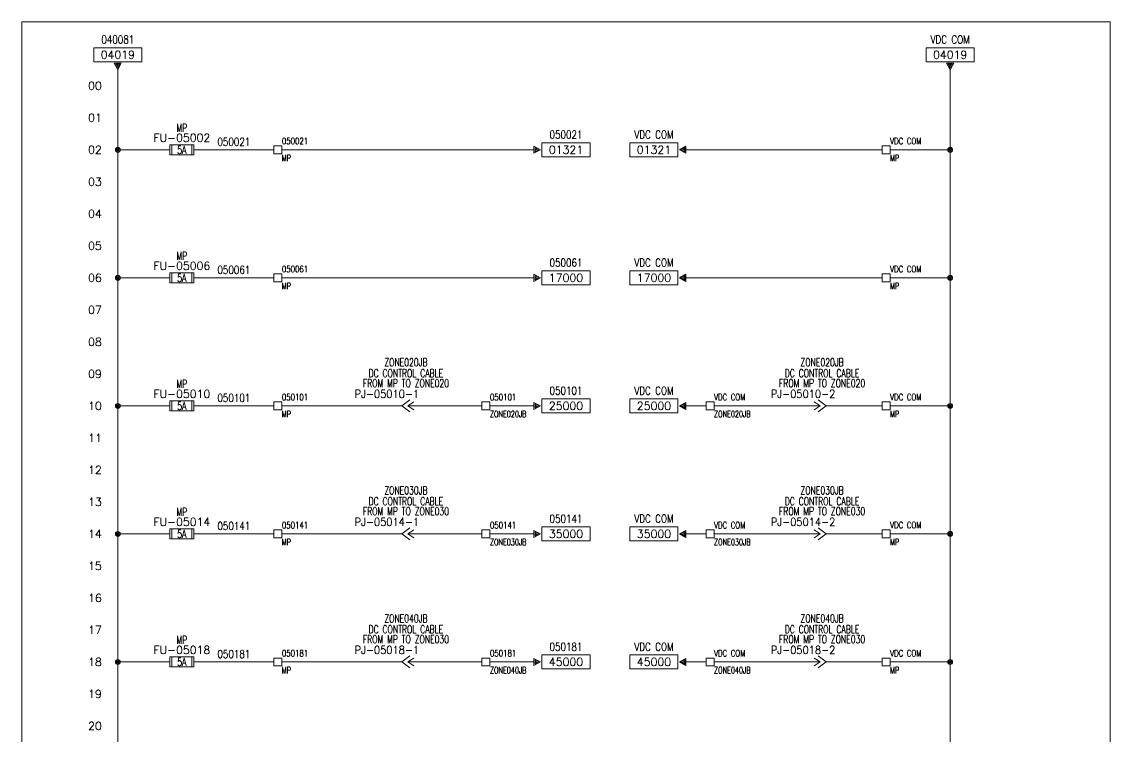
# Model space of a CAD drawing. Header units: inches. Extents: x 0 to 17, y 0 to 23.
# Drawn here: x 0 to 17, y 11.84 to 23 of the extents above; entities that cross this region are included whole.
import ezdxf
from ezdxf.enums import TextEntityAlignment as Align

# ---------------------------------------------------------------- set-up
doc = ezdxf.new("R2010")
doc.units = ezdxf.units.IN
doc.header["$MEASUREMENT"] = 0
doc.layers.get('0').update_dxf_attribs({"lineweight": 5})
for name, color, linetype, lineweight in [('DESC', 1, 'Continuous', 5), ('DESCCHILD', 1, 'Continuous', 5), ('LOC', 252, 'Continuous', 5), ('MISC', 2, 'Continuous', 5), ('SYMS', 7, 'Continuous', 5), ('TAGS', 2, 'Continuous', 5), ('TERMS', 2, 'Continuous', 5), ('Title_Block_Info', 2, 'Continuous', 5), ('WIRENO', 1, 'Continuous', 5), ('WIRES', 7, 'Continuous', 5), ('XREF', 1, 'Continuous', 5)]:
    doc.layers.add(name, color=color, linetype=linetype, lineweight=lineweight)
doc.layers.add('WIRENO_DEST', color=1, linetype='Continuous')
doc.styles.get("Standard").update_dxf_attribs({"font": 'romans.shx'})
doc.styles.add('WD', font='romans.shx')

# ---------------------------------------------------------------- blocks, each defined once
blk = doc.blocks.new('WD_MLRH')
at = {"color": 2, "style": 'WD'}
blk.add_attdef('RUNGFIRST', text='', height=0.125, dxfattribs=at).set_placement((-0.25, 0), align=Align.MIDDLE_RIGHT)
at = {"style": 'WD', "flags": 1}
for tag, p in [('RUNGHORV', (-0.25, -0.127)), ('RUNGINC', (-0.25, -0.163)), ('WIRE-START', (-0.25, -0.356)), ('WIREMODE', (-0.25, -0.281)), ('RUNGDIST', (-0.25, -0.2)), ('RUNGCNT', (-0.25, -0.237)), ('WIREFMT', (-0.25, -0.321)), ('WIRE-GSUF', (-0.25, -0.396)), ('PH3SPACE', (-0.25, -0.437))]:
    blk.add_attdef(tag, text='', height=0.025, dxfattribs=at).set_placement(p, align=Align.RIGHT)
blk = doc.blocks.new('HA2D2')
for p, q in [((0.375, 0.344), (-0.375, 0.344)), ((-0.375, 0.344), (-0.375, 0.125)), ((0.375, 0.125), (0.375, 0.344)), ((-0.375, 0.125), (0.375, 0.125)), ((0.055, 0.102), (-0.055, 0.102)), ((-0.055, 0.102), (0, 0)), ((0, 0.023), (-0.031, 0.086)), ((-0.031, 0.086), (0.031, 0.086)), ((0, 0.055), (-0.008, 0.07)), ((-0.008, 0.07), (0.008, 0.07)), ((0, 0), (0.055, 0.102)), ((0.031, 0.086), (0, 0.023)), ((0.008, 0.07), (0, 0.055))]:
    blk.add_line(p, q)
at = {"style": 'WD', "width": 0.8, "flags": 8}
for tag, p in [('DESC1', (0, 0.722)), ('WIRENO', (0, 0.534))]:
    blk.add_attdef(tag, text='', height=0.125, dxfattribs=at).set_placement(p, align=Align.TOP_CENTER)
at = {"style": 'WD'}
blk.add_attdef('XREF', text='', height=0.125, dxfattribs=at).set_placement((0, 0.172), align=Align.CENTER)
at = {"style": 'WD', "flags": 1}
for tag, p in [('X8TERM01', (0, 0)), ('SIGCODE', (0.088, 0.066))]:
    blk.add_attdef(tag, p, '', height=0.01, dxfattribs=at)
blk = doc.blocks.new('WDDOT')
for radius in [0.0375, 0.0234, 0.0116]:
    blk.add_circle((0, 0), radius)
blk = doc.blocks.new('HFU1')
for p, q in [((-0.188, -0.078), (-0.188, 0.078)), ((-0.188, 0.078), (0.188, 0.078)), ((-0.156, 0.078), (-0.156, -0.078)), ((0.156, 0.078), (0.156, -0.078)), ((0.188, 0.078), (0.188, -0.078)), ((0.188, -0.078), (-0.188, -0.078))]:
    blk.add_line(p, q)
at = {"style": 'WD', "width": 0.7}
for tag, p in [('INST', (0, 0.451)), ('LOC', (0, 0.281))]:
    blk.add_attdef(tag, text='', height=0.125, dxfattribs=at).set_placement(p, align=Align.CENTER)
at = {"style": 'WD'}
blk.add_attdef('TAG1', text='', height=0.125, dxfattribs=at).set_placement((0, 0.125), align=Align.CENTER)
at = {"linetype": 'Continuous', "style": 'WD', "flags": 9}
for tag, p in [('ASSYCODE', (0.157, 0.251)), ('MFG', (0.156, 0.083)), ('CAT', (0.156, 0.102))]:
    blk.add_attdef(tag, text='', height=0.01, dxfattribs=at).set_placement(p, align=Align.CENTER)
at = {"style": 'WD', "width": 0.7}
blk.add_attdef('RATING1', text='', height=0.125, dxfattribs=at).set_placement((0, 0), align=Align.MIDDLE_CENTER)
at = {"style": 'WD'}
for tag, p, flags in [('X4TERM01', (-0.188, 0), 1), ('FAMILY', (0.129, 0.108), 9), ('X1TERM02', (0.188, 0), 1)]:
    blk.add_attdef(tag, p, '', height=0.01, dxfattribs=dict(at, flags=flags))
for tag, p in [('X2LINK', (0, 0.109)), ('X8LINK', (0, -0.109))]:
    blk.add_attdef(tag, p, '', height=0.01, dxfattribs=at)
at = {"linetype": 'Continuous', "style": 'WD', "flags": 8}
blk.add_attdef('TERM01', text='', height=0.125, dxfattribs=at).set_placement((-0.25, -0.031), align=Align.TOP_RIGHT)
blk.add_attdef('TERM02', text='', height=0.125, dxfattribs=at).set_placement((0.25, -0.031), align=Align.TOP_LEFT)
blk = doc.blocks.new('HT0W01')
for p, q in [((-0.062, 0.062), (0.062, 0.062)), ((-0.062, -0.062), (-0.062, 0.062)), ((0.062, 0.062), (0.062, -0.062)), ((0.062, -0.062), (-0.062, -0.062))]:
    blk.add_line(p, q)
at = {"linetype": 'Continuous', "style": 'WD'}
for tag, p, width, flags in [('WIRENO', (0.062, 0.087), 0.8, 8), ('TAGSTRIP', (0.05, -0.297), 0.9, 8), ('CAT', (0.213, -0.406), 0.8, 1)]:
    blk.add_attdef(tag, p, '', height=0.1, dxfattribs=dict(at, width=width, flags=flags))
at = {"style": 'WD', "width": 0.7}
for tag, p in [('INST', (0.062, 0.214)), ('LOC', (0.062, -0.178))]:
    blk.add_attdef(tag, p, '', height=0.1, dxfattribs=at)
at = {"style": 'WD', "flags": 1}
for tag, p, height in [('X4TERM01', (-0.062, 0), 0.01), ('X4TERMDESC01', (-0.055, -0.023), 0.025), ('X2TERMDESC01', (-0.006, 0.029), 0.025), ('X2TERM01', (0, 0.062), 0.01), ('X1TERMDESC01', (0.039, 0.007), 0.025), ('X1TERM01', (0.062, 0), 0.01), ('X8TERM01', (0, -0.062), 0.01), ('X8TERMDESC01', (0, -0.054), 0.025)]:
    blk.add_attdef(tag, p, '', height=height, dxfattribs=at)
at = {"linetype": 'Continuous', "style": 'WD', "width": 0.8, "flags": 1}
blk.add_attdef('MFG', text='', height=0.1, dxfattribs=at).set_placement((0.088, -0.406), align=Align.RIGHT)
at = {"style": 'WD', "width": 0.7, "flags": 1}
blk.add_attdef('ASSYCODE', (0.062, -0.281), '', height=0.01, dxfattribs=at)
blk = doc.blocks.new('WD_WNH')
at = {"linetype": 'Continuous', "style": 'WD', "width": 0.8}
blk.add_attdef('WIRENO', text='', height=0.125, dxfattribs=at).set_placement((0, 0.0625), align=Align.CENTER)
blk = doc.blocks.new('HC01JP1')
for p, q in [((-0.062, 0), (0.062, 0.094)), ((-0.062, 0), (0.062, -0.094)), ((0.031, 0), (0.125, 0.062)), ((0.031, 0), (0.125, -0.062)), ((0.031, 0), (0.094, 0))]:
    blk.add_line(p, q)
at = {"style": 'WD', "width": 0.7}
for tag, p in [('INST', (0.146, 0.787)), ('LOC', (0, 0.618)), ('DESC1', (0, 0.448)), ('DESC2', (0, 0.292))]:
    blk.add_attdef(tag, text='', height=0.125, dxfattribs=at).set_placement(p, align=Align.CENTER)
at = {"style": 'WD', "width": 0.9}
blk.add_attdef('TAG1', text='', height=0.125, dxfattribs=at).set_placement((-0.016, 0.125), align=Align.RIGHT)
at = {"linetype": 'Continuous', "style": 'WD', "width": 0.9, "flags": 8}
blk.add_attdef('DELIM', text='', height=0.125, dxfattribs=at).set_placement((0.047, 0.125), align=Align.CENTER)
blk.add_attdef('TERM01', (0.109, 0.125), '', height=0.125, dxfattribs=at)
at = {"style": 'WD'}
for tag, p, flags in [('X4TERMDESC01', (-0.065, 0.021), 1), ('X4TERM01', (-0.062, 0), 1), ('X1TERM01', (0.094, 0), 1), ('X1TERMDESC01', (0.1, 0.019), 1), ('FAMILY', (0.205, 0.059), 9)]:
    blk.add_attdef(tag, p, '', height=0.01, dxfattribs=dict(at, flags=flags))
for tag, p in [('X2LINK', (0.062, 0.125)), ('X8LINK', (0.062, -0.125))]:
    blk.add_attdef(tag, p, '', height=0.01, dxfattribs=at)
at = {"linetype": 'Continuous', "style": 'WD', "flags": 9}
for tag, p in [('ASSYCODE', (0.291, 0.037)), ('MFG', (0.29, 0.057)), ('CAT', (0.292, 0.077))]:
    blk.add_attdef(tag, text='', height=0.01, dxfattribs=at).set_placement(p, align=Align.CENTER)
blk = doc.blocks.new('HC02PJ1')
for p, q in [((-0.031, 0), (-0.125, 0.062)), ((-0.031, 0), (-0.125, -0.062)), ((-0.031, 0), (-0.094, 0)), ((0.062, 0), (-0.062, 0.094)), ((0.062, 0), (-0.062, -0.094))]:
    blk.add_line(p, q)
at = {"style": 'WD', "width": 0.7}
for tag, p in [('INST', (0.146, 0.787)), ('LOC', (0, 0.618)), ('DESC1', (0, 0.448)), ('DESC2', (0, 0.292))]:
    blk.add_attdef(tag, text='', height=0.125, dxfattribs=at).set_placement(p, align=Align.CENTER)
at = {"style": 'WD', "width": 0.9}
blk.add_attdef('TAG2', text='', height=0.125, dxfattribs=at).set_placement((-0.016, 0.125), align=Align.RIGHT)
at = {"linetype": 'Continuous', "style": 'WD', "width": 0.9, "flags": 8}
blk.add_attdef('DELIM', text='', height=0.125, dxfattribs=at).set_placement((0.047, 0.125), align=Align.CENTER)
blk.add_attdef('TERM01', (0.109, 0.125), '', height=0.125, dxfattribs=at)
at = {"style": 'WD'}
for tag, p, flags in [('X4TERMDESC01', (-0.106, 0.021), 1), ('X4TERM01', (-0.094, 0), 1), ('FAMILY', (0.048, 0.121), 9), ('X1TERMDESC01', (0.062, 0.021), 1), ('X1TERM01', (0.062, 0), 1)]:
    blk.add_attdef(tag, p, '', height=0.01, dxfattribs=dict(at, flags=flags))
for tag, p in [('X2LINK', (-0.062, 0.125)), ('X8LINK', (-0.062, -0.125))]:
    blk.add_attdef(tag, p, '', height=0.01, dxfattribs=at)
blk = doc.blocks.new('HA2S3')
for p, q in [((-0.125, 0.109), (-0.875, 0.109)), ((-0.875, 0.109), (-0.875, -0.109)), ((-0.125, 0.109), (-0.125, -0.109)), ((0, 0.055), (-0.102, 0)), ((-0.102, 0), (0, -0.055)), ((-0.078, 0), (-0.016, 0.031)), ((-0.016, -0.031), (-0.078, 0)), ((-0.047, 0), (-0.031, 0.008)), ((-0.031, -0.008), (-0.047, 0)), ((-0.031, 0.008), (-0.031, -0.008)), ((-0.016, 0.031), (-0.016, -0.031)), ((0, -0.055), (0, 0.055)), ((-0.875, -0.109), (-0.125, -0.109))]:
    blk.add_line(p, q)
at = {"style": 'WD', "width": 0.8, "flags": 8}
for tag, p in [('DESC1', (-0.5, 0.487)), ('WIRENO', (-0.5, 0.3))]:
    blk.add_attdef(tag, text='', height=0.125, dxfattribs=at).set_placement(p, align=Align.TOP_CENTER)
at = {"style": 'WD'}
blk.add_attdef('XREF', text='', height=0.125, dxfattribs=at).set_placement((-0.5, -0.062), align=Align.CENTER)
at = {"style": 'WD', "flags": 1}
for tag, p in [('SIGCODE', (-0.099, 0.066)), ('X1TERM01', (0, 0))]:
    blk.add_attdef(tag, p, '', height=0.01, dxfattribs=at)
blk = doc.blocks.new('HA2S1')
for p, q in [((0, -0.055), (0, 0.055)), ((0, 0.055), (0.102, 0)), ((0.102, 0), (0, -0.055)), ((0.078, 0), (0.016, 0.031)), ((0.016, 0.031), (0.016, -0.031)), ((0.016, -0.031), (0.078, 0)), ((0.047, 0), (0.031, 0.008)), ((0.031, 0.008), (0.031, -0.008)), ((0.031, -0.008), (0.047, 0)), ((0.125, 0.109), (0.125, -0.109)), ((0.875, 0.109), (0.125, 0.109)), ((0.875, -0.109), (0.875, 0.109)), ((0.125, -0.109), (0.875, -0.109))]:
    blk.add_line(p, q)
at = {"style": 'WD', "width": 0.8, "flags": 8}
for tag, p in [('WIRENO', (0.5, 0.3)), ('DESC1', (0.5, -0.169))]:
    blk.add_attdef(tag, text='', height=0.125, dxfattribs=at).set_placement(p, align=Align.TOP_CENTER)
at = {"style": 'WD', "flags": 1}
for tag, p in [('X4TERM01', (0, 0)), ('SIGCODE', (0.026, 0.066))]:
    blk.add_attdef(tag, p, '', height=0.01, dxfattribs=at)
at = {"style": 'WD'}
blk.add_attdef('XREF', text='', height=0.125, dxfattribs=at).set_placement((0.5, -0.063), align=Align.CENTER)
blk = doc.blocks.new('TB_P')
at = {"color": 5, "linetype": 'Continuous'}
blk.add_lwpolyline([(0, 0), (17, 0), (17, 23), (0, 23)], close=True, dxfattribs=at)
at = {"color": 2, "linetype": 'Continuous', "style": 'WD', "flags": 1}
for tag, p in [('REV1_NO', (1.734, 3.29)), ('REV1_BY', (7.303, 3.29)), ('REV1_DATE', (9.562, 3.29)), ('REV2_NO', (1.734, 3.04)), ('REV2_BY', (7.303, 3.04)), ('REV2_DATE', (9.562, 3.04)), ('REV3_NO', (1.734, 2.79)), ('REV3_BY', (7.303, 2.79)), ('REV3_DATE', (9.562, 2.79)), ('REV4_NO', (1.734, 2.54)), ('REV4_BY', (7.303, 2.54)), ('REV4_DATE', (9.562, 2.54)), ('REV5_NO', (1.734, 2.29)), ('REV5_BY', (7.303, 2.29)), ('REV5_DATE', (9.562, 2.29)), ('REV6_NO', (1.734, 2.04)), ('REV6_BY', (7.303, 2.04)), ('REV6_DATE', (9.562, 2.04)), ('REV7_NO', (1.734, 1.79)), ('REV7_BY', (7.303, 1.79)), ('REV7_DATE', (9.562, 1.79)), ('REV8_NO', (1.734, 1.54)), ('REV8_BY', (7.303, 1.54)), ('REV8_DATE', (9.562, 1.54)), ('REV9_NO', (1.734, 1.29)), ('REV9_BY', (7.303, 1.29)), ('REV9_DATE', (9.562, 1.29))]:
    blk.add_attdef(tag, text='', height=0.15, dxfattribs=at).set_placement(p, align=Align.MIDDLE_CENTER)
for tag, p in [('REV1_CHANGE', (2.292, 3.29)), ('REV2_CHANGE', (2.292, 3.04)), ('REV3_CHANGE', (2.292, 2.79)), ('REV4_CHANGE', (2.292, 2.54)), ('REV5_CHANGE', (2.292, 2.29)), ('REV6_CHANGE', (2.292, 2.04)), ('REV7_CHANGE', (2.292, 1.79)), ('REV8_CHANGE', (2.292, 1.54)), ('REV9_CHANGE', (2.292, 1.29))]:
    blk.add_attdef(tag, text='', height=0.15, dxfattribs=at).set_placement(p, align=Align.MIDDLE_LEFT)
at = {"layer": 'Title_Block_Info', "ltscale": 0.1}
for tag, p in [('CUSTOMER', (6.842, 0.833)), ('JOB DESCRIPTION LINE', (6.842, 0.5)), ('DRAWING DESCRIPTION', (6.842, 0.167))]:
    blk.add_attdef(tag, text='', height=0.15, dxfattribs=at).set_placement(p, align=Align.MIDDLE_LEFT)
at = {"layer": 'Title_Block_Info', "ltscale": 0.1, "style": 'WD'}
for tag, p in [('JOB #', (12.752, 0.833)), ('SEC. NO.', (14.75, 0.833)), ('SHT. NO.', (16.312, 0.833)), ('NAME', (12.795, 0.5)), ('REV', (16.194, 0.5))]:
    blk.add_attdef(tag, text='', height=0.125, dxfattribs=at).set_placement(p, align=Align.MIDDLE_CENTER)
blk.add_attdef('DATE', text='', height=0.125, dxfattribs=at).set_placement((15.188, 0.5), align=Align.MIDDLE_RIGHT)
blk.add_attdef('FILE NUMBER', text='', height=0.125, dxfattribs=at).set_placement((12.591, 0.167), align=Align.MIDDLE_LEFT)

msp = doc.modelspace()

# ---------------------------------------------------------------- linework, layer by layer
at = {"layer": 'WIRES'}
for p, q in [((1.5, 22.25), (1.5, 2.25)), ((14.5, 22.25), (14.5, 2.25)), ((1.5, 21), (2.312, 21)), ((2.688, 21), (3.938, 21)), ((4.062, 21), (8, 21)), ((13.438, 21), (10.374, 21)), ((13.562, 21), (14.5, 21)), ((1.5, 19), (2.312, 19)), ((2.688, 19), (3.938, 19)), ((4.062, 19), (8, 19)), ((13.438, 19), (10.374, 19)), ((13.562, 19), (14.5, 19)), ((1.5, 17), (2.312, 17)), ((2.688, 17), (3.938, 17)), ((4.062, 17), (5.938, 17)), ((6.094, 17), (7.188, 17)), ((7.312, 17), (8, 17)), ((10.688, 17), (10.374, 17)), ((12.406, 17), (10.812, 17)), ((13.438, 17), (12.562, 17)), ((13.562, 17), (14.5, 17)), ((1.5, 15), (2.312, 15)), ((2.688, 15), (3.938, 15)), ((4.062, 15), (5.938, 15)), ((6.094, 15), (7.188, 15)), ((7.312, 15), (8, 15)), ((10.688, 15.001), (10.374, 15.001)), ((12.406, 15), (10.812, 15)), ((13.438, 15.001), (12.562, 15.001)), ((13.438, 15), (12.562, 15)), ((13.562, 15.001), (14.5, 15.001)), ((1.5, 13), (2.312, 13)), ((2.688, 13), (3.938, 13)), ((4.062, 13), (5.938, 13)), ((6.094, 13), (7.188, 13)), ((7.312, 13), (8, 13)), ((10.688, 13), (10.374, 13)), ((12.406, 13), (10.812, 13)), ((13.438, 13), (12.562, 13)), ((13.562, 13), (14.5, 13))]:
    msp.add_line(p, q, dxfattribs=at)

# ---------------------------------------------------------------- block references
msp.add_blockref('TB_P', (0, 0))
at = {"layer": 'SYMS'}
ref = msp.add_blockref('HA2D2', (1.5, 22.25), dxfattribs=at)
ref.add_attrib('XREF', '04019', dxfattribs={"layer": 'XREF', "height": 0.125, "style": 'WD'}).set_placement((1.5, 22.422), align=Align.CENTER)
ref.add_attrib('WIRENO', '040081', dxfattribs={"layer": 'WIRENO_DEST', "height": 0.125, "style": 'WD', "width": 0.8, "flags": 8}).set_placement((1.5, 22.784), align=Align.TOP_CENTER)
ref = msp.add_blockref('HA2D2', (14.5, 22.25), dxfattribs=at)
ref.add_attrib('XREF', '04019', dxfattribs={"layer": 'XREF', "height": 0.125, "style": 'WD'}).set_placement((14.5, 22.422), align=Align.CENTER)
ref.add_attrib('WIRENO', 'VDC COM', dxfattribs={"layer": 'WIRENO_DEST', "height": 0.125, "style": 'WD', "width": 0.8, "flags": 8}).set_placement((14.5, 22.784), align=Align.TOP_CENTER)
msp.add_blockref('WD_MLRH', (1.5, 22), dxfattribs=at).add_auto_attribs({'RUNGFIRST': '00'})
ref = msp.add_blockref('HFU1', (2.5, 21), dxfattribs=at)
ref.add_attrib('TAG1', 'FU-05002', dxfattribs={"layer": 'TAGS', "height": 0.125, "style": 'WD'}).set_placement((2.5, 21.125), align=Align.CENTER)
ref.add_attrib('LOC', 'MP', dxfattribs={"layer": 'LOC', "height": 0.125, "style": 'WD', "width": 0.7}).set_placement((2.5, 21.281), align=Align.CENTER)
ref.add_attrib('RATING1', '5A', dxfattribs={"layer": 'MISC', "height": 0.125, "style": 'WD', "width": 0.7}).set_placement((2.5, 21), align=Align.MIDDLE_CENTER)
ref = msp.add_blockref('HA2S1', (8, 21), dxfattribs=at)
ref.add_attrib('XREF', '01321', dxfattribs={"layer": 'XREF', "height": 0.125, "style": 'WD'}).set_placement((8.5, 20.938), align=Align.CENTER)
ref.add_attrib('WIRENO', '050021', dxfattribs={"layer": 'WIRENO', "height": 0.125, "style": 'WD', "width": 0.8, "flags": 8}).set_placement((8.5, 21.3), align=Align.TOP_CENTER)
ref = msp.add_blockref('HA2S3', (10.374, 21), dxfattribs=at)
ref.add_attrib('XREF', '01321', dxfattribs={"layer": 'XREF', "height": 0.125, "style": 'WD'}).set_placement((9.874, 20.938), align=Align.CENTER)
ref.add_attrib('WIRENO', 'VDC COM', dxfattribs={"layer": 'WIRENO', "height": 0.125, "style": 'WD', "width": 0.8, "flags": 8}).set_placement((9.874, 21.3), align=Align.TOP_CENTER)
ref = msp.add_blockref('HT0W01', (4, 21), dxfattribs=at)
ref.add_attrib('WIRENO', '050021', (4.062, 21.087), dxfattribs={"layer": 'WIRENO', "linetype": 'Continuous', "height": 0.1, "style": 'WD', "width": 0.8, "flags": 8})
ref.add_attrib('LOC', 'MP', (4.062, 20.822), dxfattribs={"layer": 'LOC', "height": 0.1, "style": 'WD', "width": 0.7})
ref = msp.add_blockref('HT0W01', (13.5, 21), dxfattribs=at)
ref.add_attrib('WIRENO', 'VDC COM', (13.562, 21.087), dxfattribs={"layer": 'WIRENO', "linetype": 'Continuous', "height": 0.1, "style": 'WD', "width": 0.8, "flags": 8})
ref.add_attrib('LOC', 'MP', (13.562, 20.822), dxfattribs={"layer": 'LOC', "height": 0.1, "style": 'WD', "width": 0.7})
for p in [(1.5, 21), (14.5, 21), (1.5, 19), (14.5, 19), (1.5, 17), (14.5, 17), (1.5, 15), (14.5, 15.001), (1.5, 13), (14.5, 13)]:
    msp.add_blockref('WDDOT', p, dxfattribs=at)
ref = msp.add_blockref('HFU1', (2.5, 19), dxfattribs=at)
ref.add_attrib('TAG1', 'FU-05006', dxfattribs={"layer": 'TAGS', "height": 0.125, "style": 'WD'}).set_placement((2.5, 19.125), align=Align.CENTER)
ref.add_attrib('LOC', 'MP', dxfattribs={"layer": 'LOC', "height": 0.125, "style": 'WD', "width": 0.7}).set_placement((2.5, 19.281), align=Align.CENTER)
ref.add_attrib('RATING1', '5A', dxfattribs={"layer": 'MISC', "height": 0.125, "style": 'WD', "width": 0.7}).set_placement((2.5, 19), align=Align.MIDDLE_CENTER)
ref = msp.add_blockref('HA2S1', (8, 19), dxfattribs=at)
ref.add_attrib('XREF', '17000', dxfattribs={"layer": 'XREF', "height": 0.125, "style": 'WD'}).set_placement((8.5, 18.938), align=Align.CENTER)
ref.add_attrib('WIRENO', '050061', dxfattribs={"layer": 'WIRENO', "height": 0.125, "style": 'WD', "width": 0.8, "flags": 8}).set_placement((8.5, 19.3), align=Align.TOP_CENTER)
ref = msp.add_blockref('HA2S3', (10.374, 19), dxfattribs=at)
ref.add_attrib('XREF', '17000', dxfattribs={"layer": 'XREF', "height": 0.125, "style": 'WD'}).set_placement((9.874, 18.938), align=Align.CENTER)
ref.add_attrib('WIRENO', 'VDC COM', dxfattribs={"layer": 'WIRENO', "height": 0.125, "style": 'WD', "width": 0.8, "flags": 8}).set_placement((9.874, 19.3), align=Align.TOP_CENTER)
ref = msp.add_blockref('HT0W01', (4, 19), dxfattribs=at)
ref.add_attrib('WIRENO', '050061', (4.062, 19.087), dxfattribs={"layer": 'WIRENO', "linetype": 'Continuous', "height": 0.1, "style": 'WD', "width": 0.8, "flags": 8})
ref.add_attrib('LOC', 'MP', (4.062, 18.822), dxfattribs={"layer": 'LOC', "height": 0.1, "style": 'WD', "width": 0.7})
ref = msp.add_blockref('HT0W01', (13.5, 19), dxfattribs=at)
ref.add_attrib('WIRENO', 'VDC COM', (13.562, 19.087), dxfattribs={"layer": 'WIRENO', "linetype": 'Continuous', "height": 0.1, "style": 'WD', "width": 0.8, "flags": 8})
ref.add_attrib('LOC', 'MP', (13.562, 18.822), dxfattribs={"layer": 'LOC', "height": 0.1, "style": 'WD', "width": 0.7})
ref = msp.add_blockref('HC01JP1', (6, 17), dxfattribs=at)
ref.add_attrib('TERM01', '1', (6.109, 17.125), dxfattribs={"layer": 'TERMS', "linetype": 'Continuous', "height": 0.125, "style": 'WD', "width": 0.9, "flags": 8})
ref.add_attrib('DELIM', '-', dxfattribs={"layer": 'MISC', "linetype": 'Continuous', "height": 0.125, "style": 'WD', "width": 0.9, "flags": 8}).set_placement((6.047, 17.125), align=Align.CENTER)
ref.add_attrib('DESC2', 'FROM MP TO ZONE020', dxfattribs={"layer": 'DESC', "height": 0.125, "style": 'WD', "width": 0.7}).set_placement((6, 17.292), align=Align.CENTER)
ref.add_attrib('TAG1', 'PJ-05010', dxfattribs={"layer": 'TAGS', "height": 0.125, "style": 'WD', "width": 0.9}).set_placement((5.984, 17.125), align=Align.RIGHT)
ref.add_attrib('DESC1', 'DC CONTROL CABLE', dxfattribs={"layer": 'DESC', "height": 0.125, "style": 'WD', "width": 0.7}).set_placement((6, 17.448), align=Align.CENTER)
ref.add_attrib('LOC', 'ZONE020JB', dxfattribs={"layer": 'LOC', "height": 0.125, "style": 'WD', "width": 0.7}).set_placement((6, 17.618), align=Align.CENTER)
ref = msp.add_blockref('HC02PJ1', (12.5, 17), dxfattribs=at)
ref.add_attrib('DESC1', 'DC CONTROL CABLE', dxfattribs={"layer": 'DESCCHILD', "height": 0.125, "style": 'WD', "width": 0.7}).set_placement((12.5, 17.448), align=Align.CENTER)
ref.add_attrib('DESC2', 'FROM MP TO ZONE020', dxfattribs={"layer": 'DESCCHILD', "height": 0.125, "style": 'WD', "width": 0.7}).set_placement((12.5, 17.292), align=Align.CENTER)
ref.add_attrib('LOC', 'ZONE020JB', dxfattribs={"layer": 'LOC', "height": 0.125, "style": 'WD', "width": 0.7}).set_placement((12.5, 17.618), align=Align.CENTER)
ref.add_attrib('TERM01', '2', (12.609, 17.125), dxfattribs={"layer": 'TERMS', "linetype": 'Continuous', "height": 0.125, "style": 'WD', "width": 0.9, "flags": 8})
ref.add_attrib('TAG2', 'PJ-05010', dxfattribs={"layer": 'TAGS', "height": 0.125, "style": 'WD', "width": 0.9}).set_placement((12.484, 17.125), align=Align.RIGHT)
ref.add_attrib('DELIM', '-', dxfattribs={"layer": 'MISC', "linetype": 'Continuous', "height": 0.125, "style": 'WD', "width": 0.9, "flags": 8}).set_placement((12.547, 17.125), align=Align.CENTER)
ref = msp.add_blockref('HFU1', (2.5, 17), dxfattribs=at)
ref.add_attrib('TAG1', 'FU-05010', dxfattribs={"layer": 'TAGS', "height": 0.125, "style": 'WD'}).set_placement((2.5, 17.125), align=Align.CENTER)
ref.add_attrib('LOC', 'MP', dxfattribs={"layer": 'LOC', "height": 0.125, "style": 'WD', "width": 0.7}).set_placement((2.5, 17.281), align=Align.CENTER)
ref.add_attrib('RATING1', '5A', dxfattribs={"layer": 'MISC', "height": 0.125, "style": 'WD', "width": 0.7}).set_placement((2.5, 17), align=Align.MIDDLE_CENTER)
ref = msp.add_blockref('HT0W01', (4, 17), dxfattribs=at)
ref.add_attrib('WIRENO', '050101', (4.062, 17.087), dxfattribs={"layer": 'WIRENO', "linetype": 'Continuous', "height": 0.1, "style": 'WD', "width": 0.8, "flags": 8})
ref.add_attrib('LOC', 'MP', (4.062, 16.822), dxfattribs={"layer": 'LOC', "height": 0.1, "style": 'WD', "width": 0.7})
ref = msp.add_blockref('HT0W01', (7.25, 17), dxfattribs=at)
ref.add_attrib('WIRENO', '050101', (7.312, 17.087), dxfattribs={"layer": 'WIRENO', "linetype": 'Continuous', "height": 0.1, "style": 'WD', "width": 0.8, "flags": 8})
ref.add_attrib('LOC', 'ZONE020JB', (7.312, 16.822), dxfattribs={"layer": 'LOC', "height": 0.1, "style": 'WD', "width": 0.7})
ref = msp.add_blockref('HA2S1', (8, 17), dxfattribs=at)
ref.add_attrib('XREF', '25000', dxfattribs={"layer": 'XREF', "height": 0.125, "style": 'WD'}).set_placement((8.5, 16.938), align=Align.CENTER)
ref.add_attrib('WIRENO', '050101', dxfattribs={"layer": 'WIRENO', "height": 0.125, "style": 'WD', "width": 0.8, "flags": 8}).set_placement((8.5, 17.3), align=Align.TOP_CENTER)
ref = msp.add_blockref('HA2S3', (10.374, 17), dxfattribs=at)
ref.add_attrib('XREF', '25000', dxfattribs={"layer": 'XREF', "height": 0.125, "style": 'WD'}).set_placement((9.874, 16.938), align=Align.CENTER)
ref.add_attrib('WIRENO', 'VDC COM', dxfattribs={"layer": 'WIRENO', "height": 0.125, "style": 'WD', "width": 0.8, "flags": 8}).set_placement((9.874, 17.3), align=Align.TOP_CENTER)
ref = msp.add_blockref('HT0W01', (10.75, 17), dxfattribs=at)
ref.add_attrib('WIRENO', 'VDC COM', (10.812, 17.087), dxfattribs={"layer": 'WIRENO', "linetype": 'Continuous', "height": 0.1, "style": 'WD', "width": 0.8, "flags": 8})
ref.add_attrib('LOC', 'ZONE020JB', (10.812, 16.822), dxfattribs={"layer": 'LOC', "height": 0.1, "style": 'WD', "width": 0.7})
ref = msp.add_blockref('HT0W01', (13.5, 17), dxfattribs=at)
ref.add_attrib('WIRENO', 'VDC COM', (13.562, 17.087), dxfattribs={"layer": 'WIRENO', "linetype": 'Continuous', "height": 0.1, "style": 'WD', "width": 0.8, "flags": 8})
ref.add_attrib('LOC', 'MP', (13.562, 16.822), dxfattribs={"layer": 'LOC', "height": 0.1, "style": 'WD', "width": 0.7})
ref = msp.add_blockref('HC01JP1', (6, 15), dxfattribs=at)
ref.add_attrib('TERM01', '1', (6.109, 15.125), dxfattribs={"layer": 'TERMS', "linetype": 'Continuous', "height": 0.125, "style": 'WD', "width": 0.9, "flags": 8})
ref.add_attrib('DELIM', '-', dxfattribs={"layer": 'MISC', "linetype": 'Continuous', "height": 0.125, "style": 'WD', "width": 0.9, "flags": 8}).set_placement((6.047, 15.125), align=Align.CENTER)
ref.add_attrib('DESC2', 'FROM MP TO ZONE030', dxfattribs={"layer": 'DESC', "height": 0.125, "style": 'WD', "width": 0.7}).set_placement((6, 15.292), align=Align.CENTER)
ref.add_attrib('TAG1', 'PJ-05014', dxfattribs={"layer": 'TAGS', "height": 0.125, "style": 'WD', "width": 0.9}).set_placement((5.984, 15.125), align=Align.RIGHT)
ref.add_attrib('DESC1', 'DC CONTROL CABLE', dxfattribs={"layer": 'DESC', "height": 0.125, "style": 'WD', "width": 0.7}).set_placement((6, 15.448), align=Align.CENTER)
ref.add_attrib('LOC', 'ZONE030JB', dxfattribs={"layer": 'LOC', "height": 0.125, "style": 'WD', "width": 0.7}).set_placement((6, 15.618), align=Align.CENTER)
ref = msp.add_blockref('HC02PJ1', (12.5, 15), dxfattribs=at)
ref.add_attrib('DESC1', 'DC CONTROL CABLE', dxfattribs={"layer": 'DESCCHILD', "height": 0.125, "style": 'WD', "width": 0.7}).set_placement((12.5, 15.448), align=Align.CENTER)
ref.add_attrib('DESC2', 'FROM MP TO ZONE030', dxfattribs={"layer": 'DESCCHILD', "height": 0.125, "style": 'WD', "width": 0.7}).set_placement((12.5, 15.292), align=Align.CENTER)
ref.add_attrib('LOC', 'ZONE030JB', dxfattribs={"layer": 'LOC', "height": 0.125, "style": 'WD', "width": 0.7}).set_placement((12.5, 15.618), align=Align.CENTER)
ref.add_attrib('TERM01', '2', (12.609, 15.125), dxfattribs={"layer": 'TERMS', "linetype": 'Continuous', "height": 0.125, "style": 'WD', "width": 0.9, "flags": 8})
ref.add_attrib('TAG2', 'PJ-05014', dxfattribs={"layer": 'TAGS', "height": 0.125, "style": 'WD', "width": 0.9}).set_placement((12.484, 15.125), align=Align.RIGHT)
ref.add_attrib('DELIM', '-', dxfattribs={"layer": 'MISC', "linetype": 'Continuous', "height": 0.125, "style": 'WD', "width": 0.9, "flags": 8}).set_placement((12.547, 15.125), align=Align.CENTER)
ref = msp.add_blockref('HFU1', (2.5, 15), dxfattribs=at)
ref.add_attrib('TAG1', 'FU-05014', dxfattribs={"layer": 'TAGS', "height": 0.125, "style": 'WD'}).set_placement((2.5, 15.125), align=Align.CENTER)
ref.add_attrib('LOC', 'MP', dxfattribs={"layer": 'LOC', "height": 0.125, "style": 'WD', "width": 0.7}).set_placement((2.5, 15.281), align=Align.CENTER)
ref.add_attrib('RATING1', '5A', dxfattribs={"layer": 'MISC', "height": 0.125, "style": 'WD', "width": 0.7}).set_placement((2.5, 15), align=Align.MIDDLE_CENTER)
ref = msp.add_blockref('HA2S3', (10.374, 15.001), dxfattribs=at)
ref.add_attrib('XREF', '35000', dxfattribs={"layer": 'XREF', "height": 0.125, "style": 'WD'}).set_placement((9.874, 14.938), align=Align.CENTER)
ref.add_attrib('WIRENO', 'VDC COM', dxfattribs={"layer": 'WIRENO', "height": 0.125, "style": 'WD', "width": 0.8, "flags": 8}).set_placement((9.874, 15.301), align=Align.TOP_CENTER)
ref = msp.add_blockref('HT0W01', (4, 15), dxfattribs=at)
ref.add_attrib('WIRENO', '050141', (4.062, 15.087), dxfattribs={"layer": 'WIRENO', "linetype": 'Continuous', "height": 0.1, "style": 'WD', "width": 0.8, "flags": 8})
ref.add_attrib('LOC', 'MP', (4.062, 14.822), dxfattribs={"layer": 'LOC', "height": 0.1, "style": 'WD', "width": 0.7})
ref = msp.add_blockref('HT0W01', (7.25, 15), dxfattribs=at)
ref.add_attrib('WIRENO', '050141', (7.312, 15.087), dxfattribs={"layer": 'WIRENO', "linetype": 'Continuous', "height": 0.1, "style": 'WD', "width": 0.8, "flags": 8})
ref.add_attrib('LOC', 'ZONE030JB', (7.312, 14.822), dxfattribs={"layer": 'LOC', "height": 0.1, "style": 'WD', "width": 0.7})
ref = msp.add_blockref('HA2S1', (8, 15), dxfattribs=at)
ref.add_attrib('XREF', '35000', dxfattribs={"layer": 'XREF', "height": 0.125, "style": 'WD'}).set_placement((8.5, 14.938), align=Align.CENTER)
ref.add_attrib('WIRENO', '050141', dxfattribs={"layer": 'WIRENO', "height": 0.125, "style": 'WD', "width": 0.8, "flags": 8}).set_placement((8.5, 15.3), align=Align.TOP_CENTER)
ref = msp.add_blockref('HT0W01', (10.75, 15), dxfattribs=at)
ref.add_attrib('WIRENO', 'VDC COM', (10.812, 15.087), dxfattribs={"layer": 'WIRENO', "linetype": 'Continuous', "height": 0.1, "style": 'WD', "width": 0.8, "flags": 8})
ref.add_attrib('LOC', 'ZONE030JB', (10.812, 14.822), dxfattribs={"layer": 'LOC', "height": 0.1, "style": 'WD', "width": 0.7})
ref = msp.add_blockref('HT0W01', (13.5, 15.001), dxfattribs=at)
ref.add_attrib('WIRENO', 'VDC COM', (13.562, 15.088), dxfattribs={"layer": 'WIRENO', "linetype": 'Continuous', "height": 0.1, "style": 'WD', "width": 0.8, "flags": 8})
ref.add_attrib('LOC', 'MP', (13.562, 14.823), dxfattribs={"layer": 'LOC', "height": 0.1, "style": 'WD', "width": 0.7})
ref = msp.add_blockref('HC01JP1', (6, 13), dxfattribs=at)
ref.add_attrib('TERM01', '1', (6.109, 13.125), dxfattribs={"layer": 'TERMS', "linetype": 'Continuous', "height": 0.125, "style": 'WD', "width": 0.9, "flags": 8})
ref.add_attrib('DELIM', '-', dxfattribs={"layer": 'MISC', "linetype": 'Continuous', "height": 0.125, "style": 'WD', "width": 0.9, "flags": 8}).set_placement((6.047, 13.125), align=Align.CENTER)
ref.add_attrib('DESC2', 'FROM MP TO ZONE030', dxfattribs={"layer": 'DESC', "height": 0.125, "style": 'WD', "width": 0.7}).set_placement((6, 13.292), align=Align.CENTER)
ref.add_attrib('TAG1', 'PJ-05018', dxfattribs={"layer": 'TAGS', "height": 0.125, "style": 'WD', "width": 0.9}).set_placement((5.984, 13.125), align=Align.RIGHT)
ref.add_attrib('DESC1', 'DC CONTROL CABLE', dxfattribs={"layer": 'DESC', "height": 0.125, "style": 'WD', "width": 0.7}).set_placement((6, 13.448), align=Align.CENTER)
ref.add_attrib('LOC', 'ZONE040JB', dxfattribs={"layer": 'LOC', "height": 0.125, "style": 'WD', "width": 0.7}).set_placement((6, 13.618), align=Align.CENTER)
ref = msp.add_blockref('HC02PJ1', (12.5, 13), dxfattribs=at)
ref.add_attrib('DESC1', 'DC CONTROL CABLE', dxfattribs={"layer": 'DESCCHILD', "height": 0.125, "style": 'WD', "width": 0.7}).set_placement((12.5, 13.448), align=Align.CENTER)
ref.add_attrib('DESC2', 'FROM MP TO ZONE030', dxfattribs={"layer": 'DESCCHILD', "height": 0.125, "style": 'WD', "width": 0.7}).set_placement((12.5, 13.292), align=Align.CENTER)
ref.add_attrib('LOC', 'ZONE040JB', dxfattribs={"layer": 'LOC', "height": 0.125, "style": 'WD', "width": 0.7}).set_placement((12.5, 13.618), align=Align.CENTER)
ref.add_attrib('TERM01', '2', (12.609, 13.125), dxfattribs={"layer": 'TERMS', "linetype": 'Continuous', "height": 0.125, "style": 'WD', "width": 0.9, "flags": 8})
ref.add_attrib('TAG2', 'PJ-05018', dxfattribs={"layer": 'TAGS', "height": 0.125, "style": 'WD', "width": 0.9}).set_placement((12.484, 13.125), align=Align.RIGHT)
ref.add_attrib('DELIM', '-', dxfattribs={"layer": 'MISC', "linetype": 'Continuous', "height": 0.125, "style": 'WD', "width": 0.9, "flags": 8}).set_placement((12.547, 13.125), align=Align.CENTER)
ref = msp.add_blockref('HFU1', (2.5, 13), dxfattribs=at)
ref.add_attrib('TAG1', 'FU-05018', dxfattribs={"layer": 'TAGS', "height": 0.125, "style": 'WD'}).set_placement((2.5, 13.125), align=Align.CENTER)
ref.add_attrib('LOC', 'MP', dxfattribs={"layer": 'LOC', "height": 0.125, "style": 'WD', "width": 0.7}).set_placement((2.5, 13.281), align=Align.CENTER)
ref.add_attrib('RATING1', '5A', dxfattribs={"layer": 'MISC', "height": 0.125, "style": 'WD', "width": 0.7}).set_placement((2.5, 13), align=Align.MIDDLE_CENTER)
ref = msp.add_blockref('HA2S1', (8, 13), dxfattribs=at)
ref.add_attrib('XREF', '45000', dxfattribs={"layer": 'XREF', "height": 0.125, "style": 'WD'}).set_placement((8.5, 12.938), align=Align.CENTER)
ref.add_attrib('WIRENO', '050181', dxfattribs={"layer": 'WIRENO', "height": 0.125, "style": 'WD', "width": 0.8, "flags": 8}).set_placement((8.5, 13.3), align=Align.TOP_CENTER)
ref = msp.add_blockref('HA2S3', (10.374, 13), dxfattribs=at)
ref.add_attrib('XREF', '45000', dxfattribs={"layer": 'XREF', "height": 0.125, "style": 'WD'}).set_placement((9.874, 12.938), align=Align.CENTER)
ref.add_attrib('WIRENO', 'VDC COM', dxfattribs={"layer": 'WIRENO', "height": 0.125, "style": 'WD', "width": 0.8, "flags": 8}).set_placement((9.874, 13.3), align=Align.TOP_CENTER)
ref = msp.add_blockref('HT0W01', (4, 13), dxfattribs=at)
ref.add_attrib('WIRENO', '050181', (4.062, 13.087), dxfattribs={"layer": 'WIRENO', "linetype": 'Continuous', "height": 0.1, "style": 'WD', "width": 0.8, "flags": 8})
ref.add_attrib('LOC', 'MP', (4.062, 12.822), dxfattribs={"layer": 'LOC', "height": 0.1, "style": 'WD', "width": 0.7})
ref = msp.add_blockref('HT0W01', (7.25, 13), dxfattribs=at)
ref.add_attrib('WIRENO', '050181', (7.312, 13.087), dxfattribs={"layer": 'WIRENO', "linetype": 'Continuous', "height": 0.1, "style": 'WD', "width": 0.8, "flags": 8})
ref.add_attrib('LOC', 'ZONE040JB', (7.312, 12.822), dxfattribs={"layer": 'LOC', "height": 0.1, "style": 'WD', "width": 0.7})
ref = msp.add_blockref('HT0W01', (10.75, 13), dxfattribs=at)
ref.add_attrib('WIRENO', 'VDC COM', (10.812, 13.087), dxfattribs={"layer": 'WIRENO', "linetype": 'Continuous', "height": 0.1, "style": 'WD', "width": 0.8, "flags": 8})
ref.add_attrib('LOC', 'ZONE040JB', (10.812, 12.822), dxfattribs={"layer": 'LOC', "height": 0.1, "style": 'WD', "width": 0.7})
ref = msp.add_blockref('HT0W01', (13.5, 13), dxfattribs=at)
ref.add_attrib('WIRENO', 'VDC COM', (13.562, 13.087), dxfattribs={"layer": 'WIRENO', "linetype": 'Continuous', "height": 0.1, "style": 'WD', "width": 0.8, "flags": 8})
ref.add_attrib('LOC', 'MP', (13.562, 12.822), dxfattribs={"layer": 'LOC', "height": 0.1, "style": 'WD', "width": 0.7})
at = {"layer": 'WIRENO'}
ref = msp.add_blockref('WD_WNH', (3.312, 21), dxfattribs=at)
ref.add_attrib('WIRENO', '050021', dxfattribs={"linetype": 'Continuous', "height": 0.125, "style": 'WD', "width": 0.8}).set_placement((3.312, 21.062), align=Align.CENTER)
ref = msp.add_blockref('WD_WNH', (3.312, 19), dxfattribs=at)
ref.add_attrib('WIRENO', '050061', dxfattribs={"linetype": 'Continuous', "height": 0.125, "style": 'WD', "width": 0.8}).set_placement((3.312, 19.062), align=Align.CENTER)
ref = msp.add_blockref('WD_WNH', (3.312, 17), dxfattribs=at)
ref.add_attrib('WIRENO', '050101', dxfattribs={"linetype": 'Continuous', "height": 0.125, "style": 'WD', "width": 0.8}).set_placement((3.312, 17.062), align=Align.CENTER)
ref = msp.add_blockref('WD_WNH', (3.312, 15), dxfattribs=at)
ref.add_attrib('WIRENO', '050141', dxfattribs={"linetype": 'Continuous', "height": 0.125, "style": 'WD', "width": 0.8}).set_placement((3.312, 15.062), align=Align.CENTER)
ref = msp.add_blockref('WD_WNH', (3.312, 13), dxfattribs=at)
ref.add_attrib('WIRENO', '050181', dxfattribs={"linetype": 'Continuous', "height": 0.125, "style": 'WD', "width": 0.8}).set_placement((3.312, 13.062), align=Align.CENTER)

# ---------------------------------------------------------------- texts
at = {"layer": 'SYMS', "color": 2, "style": 'WD'}
for s, p in [('01', (1.25, 21.5)), ('02', (1.25, 21)), ('03', (1.25, 20.5)), ('04', (1.25, 20)), ('05', (1.25, 19.5)), ('06', (1.25, 19)), ('07', (1.25, 18.5)), ('08', (1.25, 18)), ('09', (1.25, 17.5)), ('10', (1.25, 17)), ('11', (1.25, 16.5)), ('12', (1.25, 16)), ('13', (1.25, 15.5)), ('14', (1.25, 15)), ('15', (1.25, 14.5)), ('16', (1.25, 14)), ('17', (1.25, 13.5)), ('18', (1.25, 13)), ('19', (1.25, 12.5)), ('20', (1.25, 12))]:
    msp.add_text(s, height=0.125, dxfattribs=at).set_placement(p, align=Align.MIDDLE_RIGHT)

doc.saveas('drawing.dxf')
